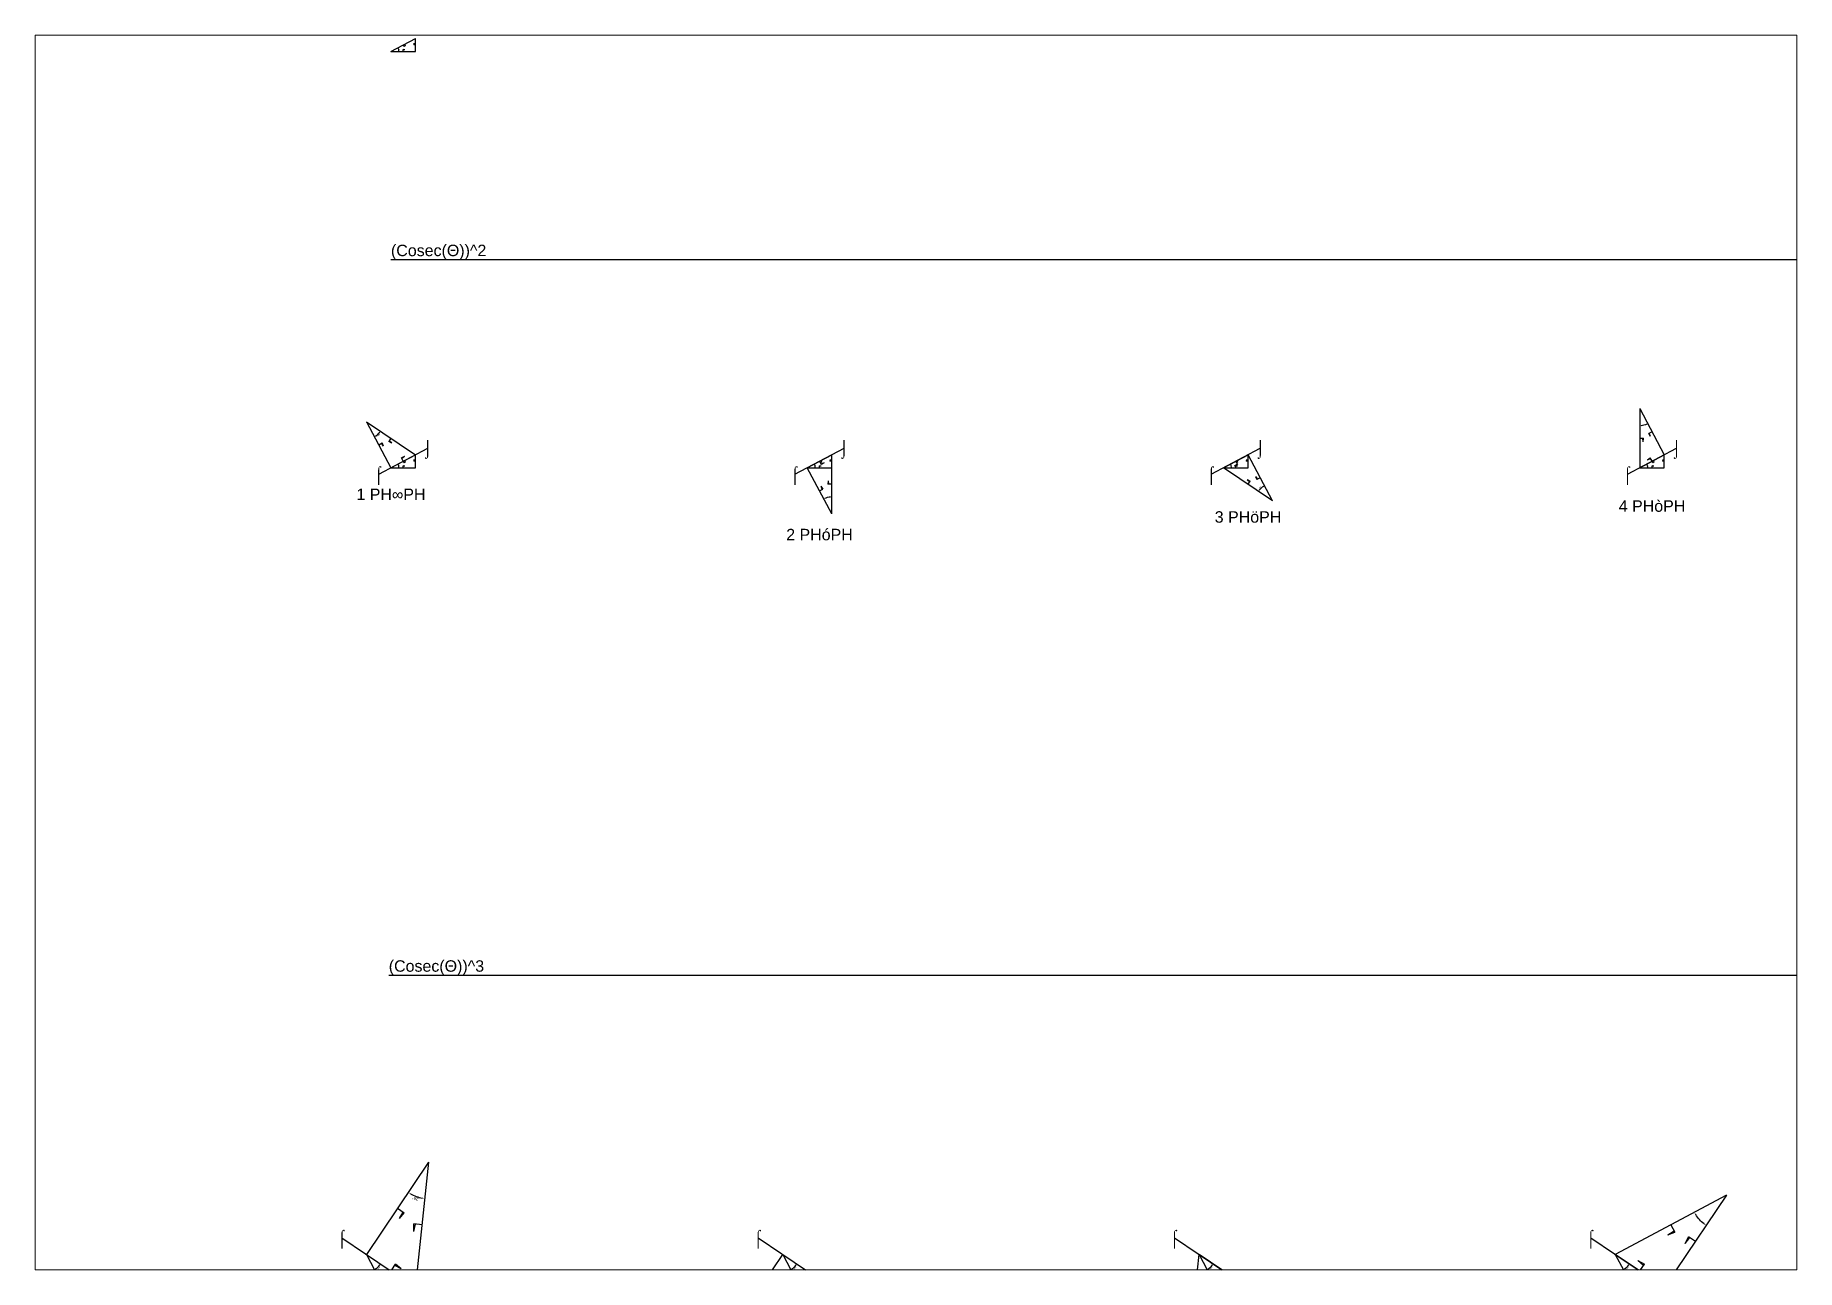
# Paper-space layout 'Layout1' of a CAD drawing. Header units: millimetres. Extents: x 29 to 262, y 20 to 183.
# The model-space entities are those that its viewports show. They can reach past a viewport. Long polylines and large blocks are cut down to what shows.
import ezdxf
from ezdxf.enums import TextEntityAlignment as Align

# ---------------------------------------------------------------- set-up
doc = ezdxf.new("R2010")
doc.units = ezdxf.units.MM
doc.header["$PDMODE"] = 35
doc.linetypes.add('DASHED', pattern=[19.05, 12.7, -6.35])
for name, color, linetype in [('BASE', 170, 'Continuous'), ('HYPOTENUSE', 20, 'Continuous'), ('PERPENDICULAR', 90, 'Continuous')]:
    doc.layers.add(name, color=color, linetype=linetype)
doc.styles.add('Arial', font='arial_0.ttf')
doc.dimstyles.new('ISO-25', dxfattribs={"dimtxt": 250, "dimasz": 100, "dimexe": 1.25, "dimexo": 0.625, "dimgap": 100, "dimtad": 1, "dimdec": 0, "dimtxsty": 'Arial', "dimcen": 2.5, "dimadec": 0, "dimazin": 0, "dimtfac": 1, "dimtdec": 0, "dimtmove": 0, "dimatfit": 3, "dimfxl": 1, "dimarcsym": 0})

# ---------------------------------------------------------------- blocks, each defined once
blk = doc.blocks.new('*D9')
at = {"color": 0, "lineweight": -2, "ltscale": 100, "transparency": 16777216}
blk.add_arc((0, 0), 4906, 4.08845, 23.91155, dxfattribs=at)
at = {"color": 0, "ltscale": 100, "transparency": 16777216}
for points in [[(4432, 1963), (4537, 2014), (4332, 2303)], [(4952, 352), (4835, 348), (4906, 0)]]:
    blk.add_solid(points, dxfattribs=at)
at = {"layer": 'Defpoints', "color": 0, "ltscale": 100, "transparency": 16777216}
for p in [(15000, 7976), (0, 0), (0, 0), (4841, 796), (15000, 0)]:
    blk.add_point(p, dxfattribs=at)
at = {"color": 0, "ltscale": 100, "transparency": 16777216, "insert": (5055, 1260), "char_height": 400, "attachment_point": 5, "rotation": 284, "style": 'Arial'}
blk.add_mtext('28°', dxfattribs=at)
blk = doc.blocks.new('SanjoyNathGeometrifyingTrigonometryFundamentalLockedSet')
at = {"color": 114, "linetype": 'DASHED', "ltscale": 100, "true_color": 0x139b48}
for p, q in [((14000, 4987.8), (13900, 3987.8)), ((14000, 4987.8), (14100, 3987.8)), ((15000, 3987.8), (13900, 3987.8))]:
    blk.add_line(p, q, dxfattribs=at)
at = {"color": 242, "linetype": 'DASHED', "ltscale": 100, "true_color": 0xcd2027}
for p, q in [((7500, 3987.8), (8016.4, 3016.6)), ((8852.4, 3574.3), (7922.5, 3193.2)), ((8852.4, 3574.3), (8016.4, 3016.6))]:
    blk.add_line(p, q, dxfattribs=at)
at = {"color": 159, "linetype": 'DASHED', "ltscale": 100, "true_color": 0x22346e}
for p, q in [((7500, 0), (7500, 1100)), ((8500, 1000), (7500, 1100)), ((8500, 1000), (7500, 900))]:
    blk.add_line(p, q, dxfattribs=at)
at = {"layer": 'BASE'}
blk.add_line((0, 0), (15000, 0), dxfattribs=at)
at = {"layer": 'HYPOTENUSE'}
blk.add_line((0, 0), (15000, 7975.6), dxfattribs=at)
at = {"layer": 'PERPENDICULAR'}
blk.add_line((15000, 0), (15000, 7975.6), dxfattribs=at)
at = {"color": 4, "ltscale": 100}
dim = blk.add_angular_dim_2l(base=(4841, 795.6), line1=((0, 0), (15000, 0)), line2=((0, 0), (15000, 7975.6)), dimstyle='ISO-25', override={"dimtxt": 400, "dimasz": 350, "dimgap": 100}, dxfattribs=at)
dim.commit()
dim.dimension.update_dxf_attribs({"geometry": '*D9', "text_midpoint": (5055.4, 1260.5)})

msp = doc.modelspace()

# ---------------------------------------------------------------- linework, layer by layer
at = {"linetype": 'DASHED', "ltscale": 700}
for p, q in [((130908, -110872), (2424362, -110872)), ((129549, -548819), (2423003, -548819))]:
    msp.add_line(p, q, dxfattribs=at)
at = {"linetype": 'DASHED', "ltscale": 500}
for p, q in [((123408, -242274), (153408, -226323)), ((378236, -242274), (408236, -226323)), ((633064, -242274), (663064, -226323)), ((887892, -242274), (917892, -226323)), ((100908, -709614), (160908, -750085)), ((355736, -709614), (415736, -750085)), ((610564, -709614), (670564, -750085)), ((865392, -709614), (925392, -750085))]:
    msp.add_line(p, q, dxfattribs=at)

# ---------------------------------------------------------------- block references
at = {"linetype": 'DASHED'}
for p in [(130908, 16542), (130908, -238286), (385736, -238286), (640564, -238286), (895392, -238286)]:
    msp.add_blockref('SanjoyNathGeometrifyingTrigonometryFundamentalLockedSet', p, dxfattribs=at)
at = {"linetype": 'DASHED', "ltscale": 100}
for p, xscale, yscale, zscale, rotation in [((115908, -210075), 2.130054468189511, 2.130054468189511, 2.130054468189511, 298), ((895392, -202100), -2.130054468189511, 2.130054468189511, 2.130054468189511, 118), ((400736, -266497), -2.130054468189511, 2.130054468189511, 2.130054468189511, 298.0000000000001), ((670564, -258521), 2.130054468189511, 2.130054468189511, 2.130054468189511, 118), ((153965, -663310), 4.537132037454102, 4.537132037454102, 4.537132037454102, 236.0000000000001), ((948449, -683545), -4.537132037454103, 4.537132037454103, 4.537132037454102, 56.00000000000004), ((115908, -719732), 2.130054468189511, 2.130054468189511, 2.130054468189511, 298), ((332679, -776154), -4.537132037454103, 4.537132037454103, 4.537132037454102, 236), ((370736, -719732), 2.130054468189511, 2.130054468189511, 2.130054468189511, 298), ((617507, -796389), 4.537132037454102, 4.537132037454102, 4.537132037454102, 56.00000000000003), ((625564, -719732), 2.130054468189511, 2.130054468189511, 2.130054468189511, 298), ((880392, -719732), 2.130054468189511, 2.130054468189511, 2.130054468189511, 298)]:
    msp.add_blockref('SanjoyNathGeometrifyingTrigonometryFundamentalLockedSet', p, dxfattribs=dict(at, xscale=xscale, yscale=yscale, zscale=zscale, rotation=rotation))

# ---------------------------------------------------------------- texts
at = {"linetype": 'DASHED', "ltscale": 100, "style": 'Arial'}
for s, p in [('(Cosec(Θ))^ 2', (130908, -110872)), ('(Cosec(Θ))^ 3', (129549, -548819))]:
    msp.add_text(s, height=7000, dxfattribs=at).set_placement(p, align=Align.BOTTOM_LEFT)
for s, p in [('⌡', (153408, -226323)), ('⌡', (408236, -226323)), ('⌡', (663064, -226323)), ('⌡', (917892, -226323)), ('⌠', (123408, -242274)), ('⌠', (378236, -242274)), ('⌠', (633064, -242274)), ('⌠', (887892, -242274)), ('1 PH∞PH', (130908, -254550)), ('4 PHòPH', (902892, -261711)), ('3 PHöPH', (655564, -268395)), ('2 PHóPH', (393236, -279162)), ('⌠', (100908, -709614)), ('⌠', (355736, -709614)), ('⌠', (610564, -709614)), ('⌠', (865392, -709614))]:
    msp.add_text(s, height=7000, dxfattribs=at).set_placement(p, align=Align.MIDDLE_CENTER)

psp = doc.layouts.get("Layout1")

# ---------------------------------------------------------------- viewports
at = {"layer": '0'}
psp.add_viewport(center=(145.33, 101.82), size=(232.52, 162.92), view_center_point=(452334.43, -351372.58), view_height=755561.128, dxfattribs=at)

doc.saveas('drawing.dxf')
